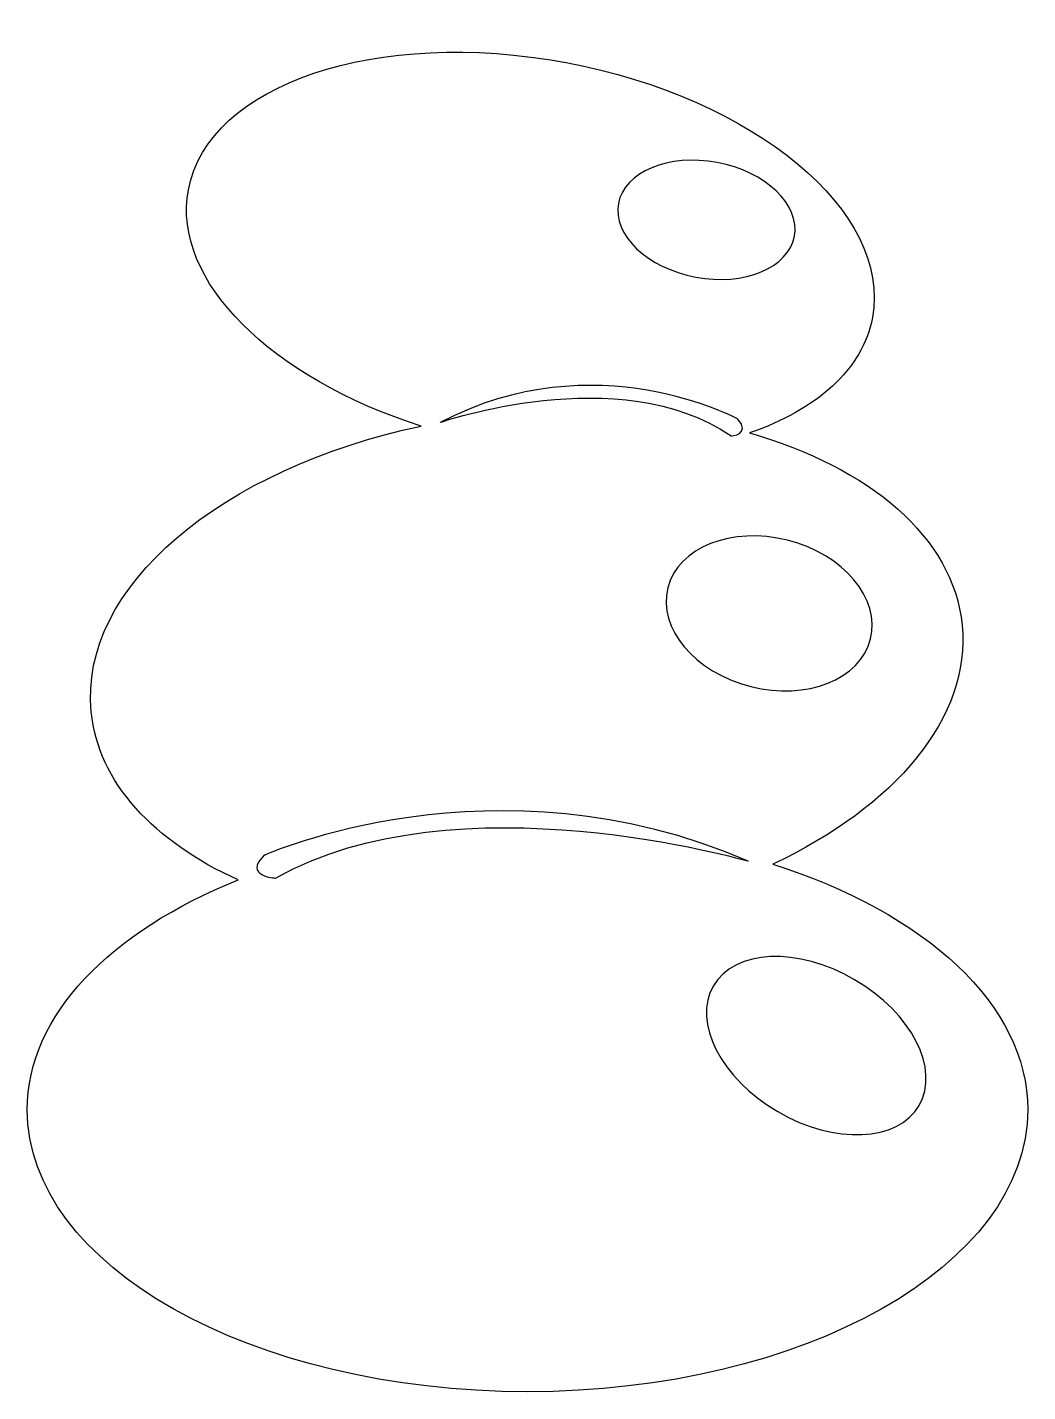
# Model space of a CAD drawing. Header units: centimetres. Extents: x -7.8 to 7.8, y -10.5 to 10.8.
import ezdxf

# ---------------------------------------------------------------- set-up
doc = ezdxf.new("R2010")
doc.units = ezdxf.units.CM
doc.header["$MEASUREMENT"] = 0
doc.layers.add('Layer 1', color=7, linetype='Continuous')

msp = doc.modelspace()

# ---------------------------------------------------------------- linework, layer by layer
at = {"layer": 'Layer 1'}
for points, knots in [([(3.83306, -2.2569), (5.73647, -1.36195), (6.93435, 0.03418), (6.79033, 1.48129), (6.79033, 1.48129), (6.65386, 2.85464), (5.34518, 3.94726), (3.46727, 4.48328), (3.46727, 4.48328), (4.51399, 4.84446), (5.23638, 5.47166), (5.3882, 6.28586), (5.3882, 6.28586), (5.69718, 7.93504), (3.55448, 9.71912), (0.60382, 10.27224), (0.60382, 10.27224), (-2.34676, 10.82376), (-4.99003, 9.93553), (-5.2979, 8.28585), (-5.2979, 8.28585), (-5.56505, 6.86088), (-3.99639, 5.33466), (-1.66038, 4.58999), (-1.66038, 4.58999), (-4.78294, 3.93049), (-7.01137, 2.07359), (-6.81658, 0.12388), (-6.81658, 0.12388), (-6.7067, -0.98255), (-5.83566, -1.90577), (-4.52039, -2.50327), (-4.52039, -2.50327), (-6.51252, -3.3025), (-7.81538, -4.61198), (-7.81538, -6.0955), (-7.81538, -6.0955), (-7.81538, -8.52824), (-4.31664, -10.50161), (-0.00147, -10.50161), (-0.00147, -10.50161), (4.31576, -10.50161), (7.81535, -8.52824), (7.81535, -6.0955), (7.81535, -6.0955), (7.81538, -4.44722), (6.2087, -3.01276), (3.83306, -2.2569), (3.83306, -2.2569), (3.83306, -2.2569), (3.83306, -2.2569), (3.83306, -2.2569)], [0, 0, 0, 0, 0.07142857, 0.07142857, 0.07142857, 0.07142857, 0.14285714, 0.14285714, 0.14285714, 0.14285714, 0.21428571, 0.21428571, 0.21428571, 0.21428571, 0.28571429, 0.28571429, 0.28571429, 0.28571429, 0.35714286, 0.35714286, 0.35714286, 0.35714286, 0.42857143, 0.42857143, 0.42857143, 0.42857143, 0.5, 0.5, 0.5, 0.5, 0.57142857, 0.57142857, 0.57142857, 0.57142857, 0.64285714, 0.64285714, 0.64285714, 0.64285714, 0.71428571, 0.71428571, 0.71428571, 0.71428571, 0.78571429, 0.78571429, 0.78571429, 0.78571429, 0.85714286, 0.85714286, 0.85714286, 0.85714286, 1, 1, 1, 1]), ([(1.42117, 8.07146), (1.42117, 8.07146), (1.42117, 8.07146), (1.42117, 8.07146), (1.42117, 8.07146), (1.51174, 8.56597), (2.20391, 8.85103), (2.96269, 8.7108), (2.96269, 8.7108), (3.72204, 8.56798), (4.26246, 8.05302), (4.17006, 7.55711), (4.17006, 7.55711), (4.07775, 7.06282), (3.38681, 6.77664), (2.62828, 6.91912), (2.62828, 6.91912), (1.86924, 7.0608), (1.32745, 7.57748), (1.42117, 8.07146), (1.42117, 8.07146), (1.42117, 8.07146), (1.42117, 8.07146), (1.42117, 8.07146)], [0, 0, 0, 0, 0.14285714, 0.14285714, 0.14285714, 0.14285714, 0.28571429, 0.28571429, 0.28571429, 0.28571429, 0.42857143, 0.42857143, 0.42857143, 0.42857143, 0.57142857, 0.57142857, 0.57142857, 0.57142857, 0.71428571, 0.71428571, 0.71428571, 0.71428571, 1, 1, 1, 1]), ([(3.28696, 4.70077), (3.28696, 4.70077), (3.28696, 4.70077), (3.28696, 4.70077), (3.28696, 4.70077), (3.49209, 4.45725), (3.18057, 4.43597), (3.18057, 4.43597), (3.18057, 4.43597), (1.43445, 5.63384), (-1.36698, 4.6466), (-1.36698, 4.6466), (-1.36698, 4.6466), (1.06456, 5.9186), (3.28696, 4.70077), (3.28696, 4.70077), (3.28696, 4.70077), (3.28696, 4.70077), (3.28696, 4.70077), (3.28696, 4.70077)], [0, 0, 0, 0, 0.16666667, 0.16666667, 0.16666667, 0.16666667, 0.33333333, 0.33333333, 0.33333333, 0.33333333, 0.5, 0.5, 0.5, 0.5, 0.66666667, 0.66666667, 0.66666667, 0.66666667, 1, 1, 1, 1]), ([(4.0642, 2.80588), (4.0642, 2.80588), (4.0642, 2.80588), (4.0642, 2.80588), (4.0642, 2.80588), (4.94008, 2.58511), (5.51864, 1.89304), (5.3596, 1.26349), (5.3596, 1.26349), (5.20096, 0.63172), (4.36109, 0.29877), (3.48725, 0.51943), (3.48725, 0.51943), (2.61219, 0.74157), (2.03106, 1.43198), (2.19119, 2.06208), (2.19119, 2.06208), (2.3502, 2.69452), (3.18856, 3.02715), (4.0642, 2.80588), (4.0642, 2.80588), (4.0642, 2.80588), (4.0642, 2.80588), (4.0642, 2.80588)], [0, 0, 0, 0, 0.14285714, 0.14285714, 0.14285714, 0.14285714, 0.28571429, 0.28571429, 0.28571429, 0.28571429, 0.42857143, 0.42857143, 0.42857143, 0.42857143, 0.57142857, 0.57142857, 0.57142857, 0.57142857, 0.71428571, 0.71428571, 0.71428571, 0.71428571, 1, 1, 1, 1]), ([(-3.93987, -2.47383), (-3.93987, -2.47383), (-3.93987, -2.47383), (-3.93987, -2.47383), (-3.93987, -2.47383), (-3.93987, -2.47383), (-4.44676, -2.44438), (-4.11444, -2.11818), (-4.11444, -2.11818), (-4.11444, -2.11818), (-0.5055, -0.49348), (3.45029, -2.20928), (3.45029, -2.20928), (3.45029, -2.20927), (-1.10587, -0.87379), (-3.93987, -2.47383), (-3.93987, -2.47383), (-3.93987, -2.47383), (-3.93987, -2.47383), (-3.93987, -2.47383)], [0, 0, 0, 0, 0.16666667, 0.16666667, 0.16666667, 0.16666667, 0.33333333, 0.33333333, 0.33333333, 0.33333333, 0.5, 0.5, 0.5, 0.5, 0.66666667, 0.66666667, 0.66666667, 0.66666667, 1, 1, 1, 1]), ([(6.11924, -6.02827), (6.11924, -6.02827), (6.11924, -6.02827), (6.11924, -6.02827), (6.11924, -6.02827), (5.78716, -6.59866), (4.79907, -6.64078), (3.91071, -6.12376), (3.91071, -6.12376), (3.02208, -5.60645), (2.57057, -4.72573), (2.90408, -4.15722), (2.90408, -4.15722), (3.23505, -3.58741), (4.22345, -3.54423), (5.1115, -4.06237), (5.1115, -4.06237), (6.00066, -4.57904), (6.44984, -5.45907), (6.11924, -6.02827)], [0, 0, 0, 0, 0.16666667, 0.16666667, 0.16666667, 0.16666667, 0.33333333, 0.33333333, 0.33333333, 0.33333333, 0.5, 0.5, 0.5, 0.5, 0.66666667, 0.66666667, 0.66666667, 0.66666667, 1, 1, 1, 1])]:
    msp.add_open_spline(points, degree=3, knots=knots, dxfattribs=at)

doc.saveas('drawing.dxf')
